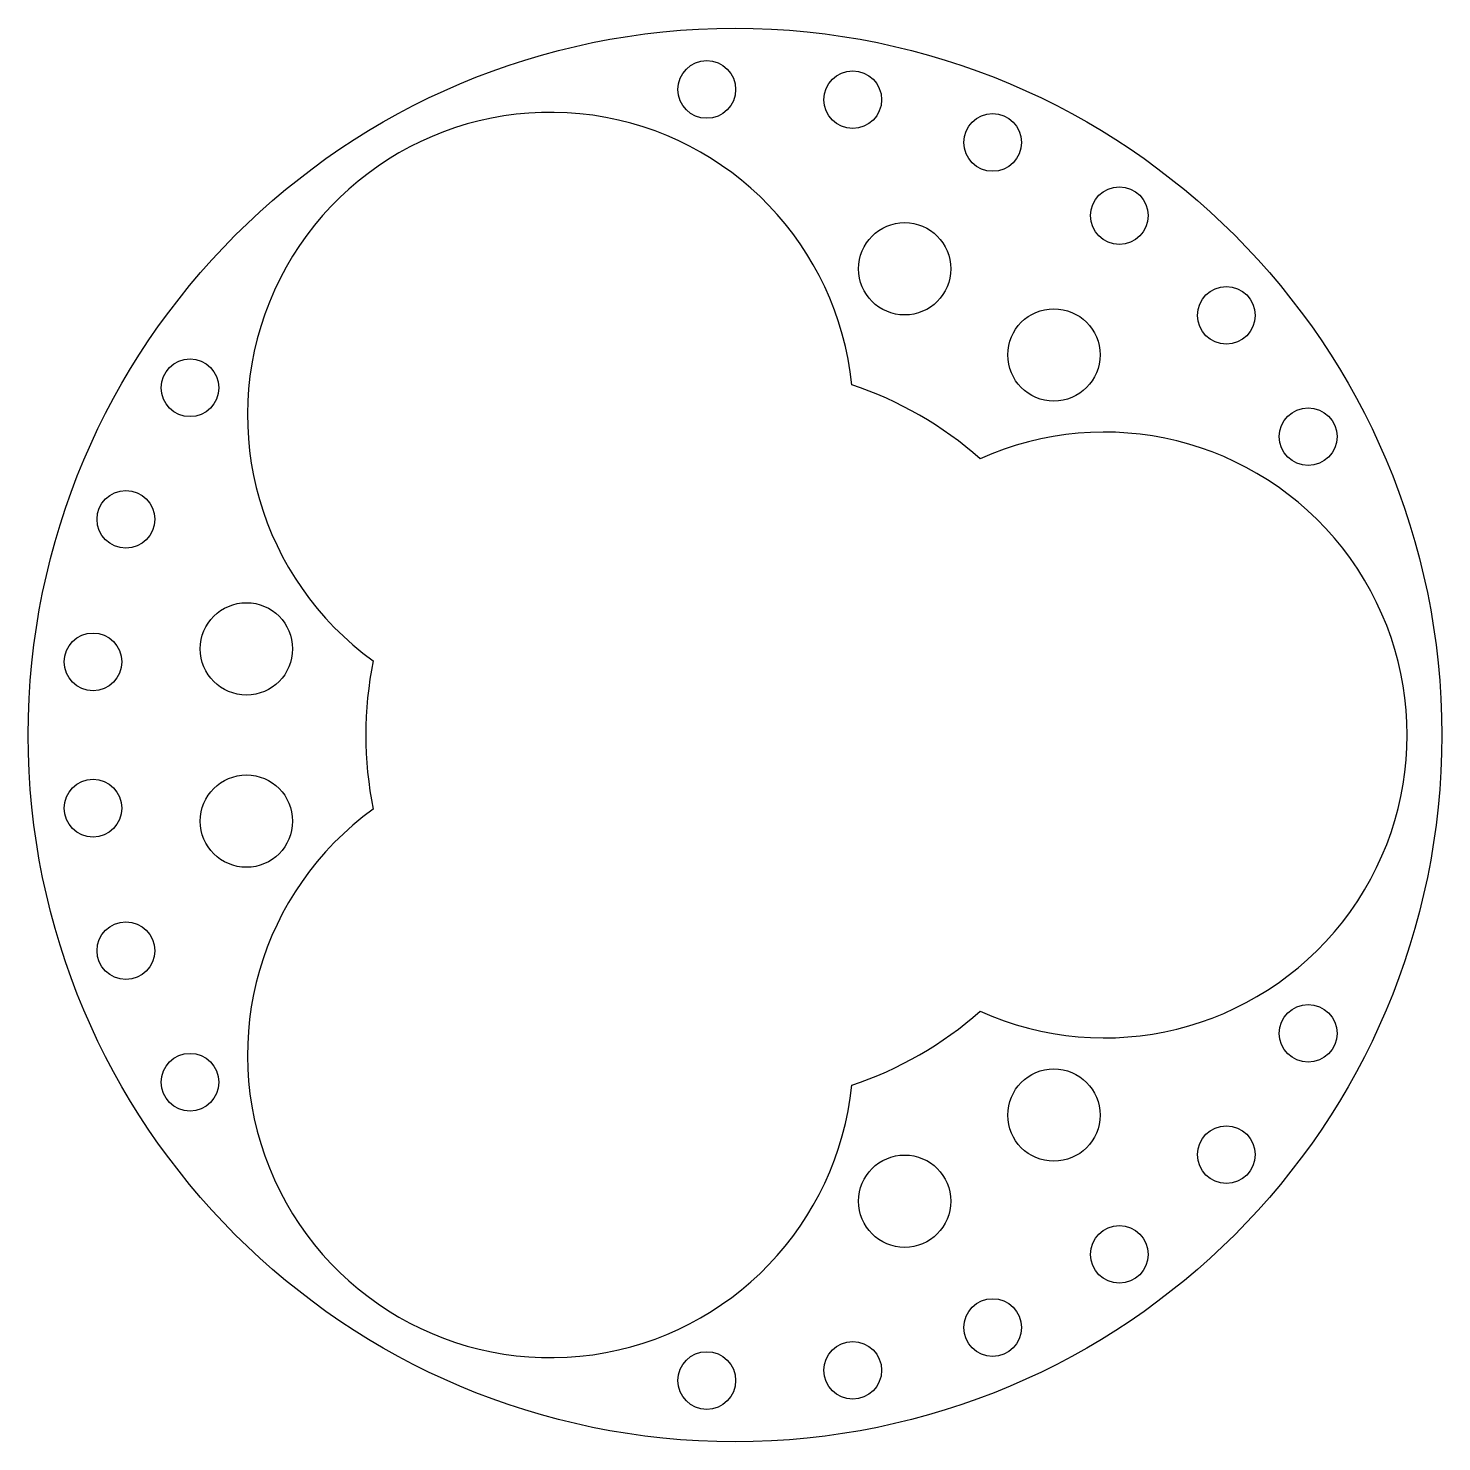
# Model space of a CAD drawing. Header units: millimetres. Extents: x -122 to 123, y -123 to 122.
import ezdxf

# ---------------------------------------------------------------- set-up
doc = ezdxf.new("R2010")
doc.units = ezdxf.units.MM

msp = doc.modelspace()

# ---------------------------------------------------------------- linework, layer by layer
at = {"color": 7, "linetype": 'Continuous', "lineweight": 25}
for centre, radius in [((0.13, -0.52), 122.5), ((-4.76, 111.37), 5), ((20.54, 109.6), 5), ((44.79, 102.19), 5), ((66.75, 89.51), 5), ((29.54, 80.29), 8), ((85.3, 72.22), 5), ((55.41, 65.36), 8), ((-94.33, 59.66), 5), ((99.48, 51.2), 5), ((-105.45, 36.87), 5), ((-84.56, 14.41), 8), ((-111.15, 12.16), 5), ((-111.15, -13.2), 5), ((-84.56, -15.45), 8), ((-105.45, -37.91), 5), ((99.48, -52.24), 5), ((-94.33, -60.7), 5), ((55.41, -66.4), 8), ((85.3, -73.26), 5), ((29.54, -81.33), 8), ((66.75, -90.55), 5), ((44.79, -103.23), 5), ((-4.76, -112.41), 5), ((20.54, -110.64), 5)]:
    msp.add_circle(centre, radius, dxfattribs=at)
for centre, radius, start, end in [((-31.87, 54.91), 52.5, 5.7853, 234.2147), ((0.13, -0.52), 64, 48.4293, 71.5707), ((64.13, -0.52), 52.5, 245.7853, 114.2147), ((0.13, -0.52), 64, 168.4293, 191.5707), ((-31.87, -55.95), 52.5, 125.7853, 354.2147), ((0.13, -0.52), 64, 288.4293, 311.5707)]:
    msp.add_arc(centre, radius, start, end, dxfattribs=at)

doc.saveas('drawing.dxf')
